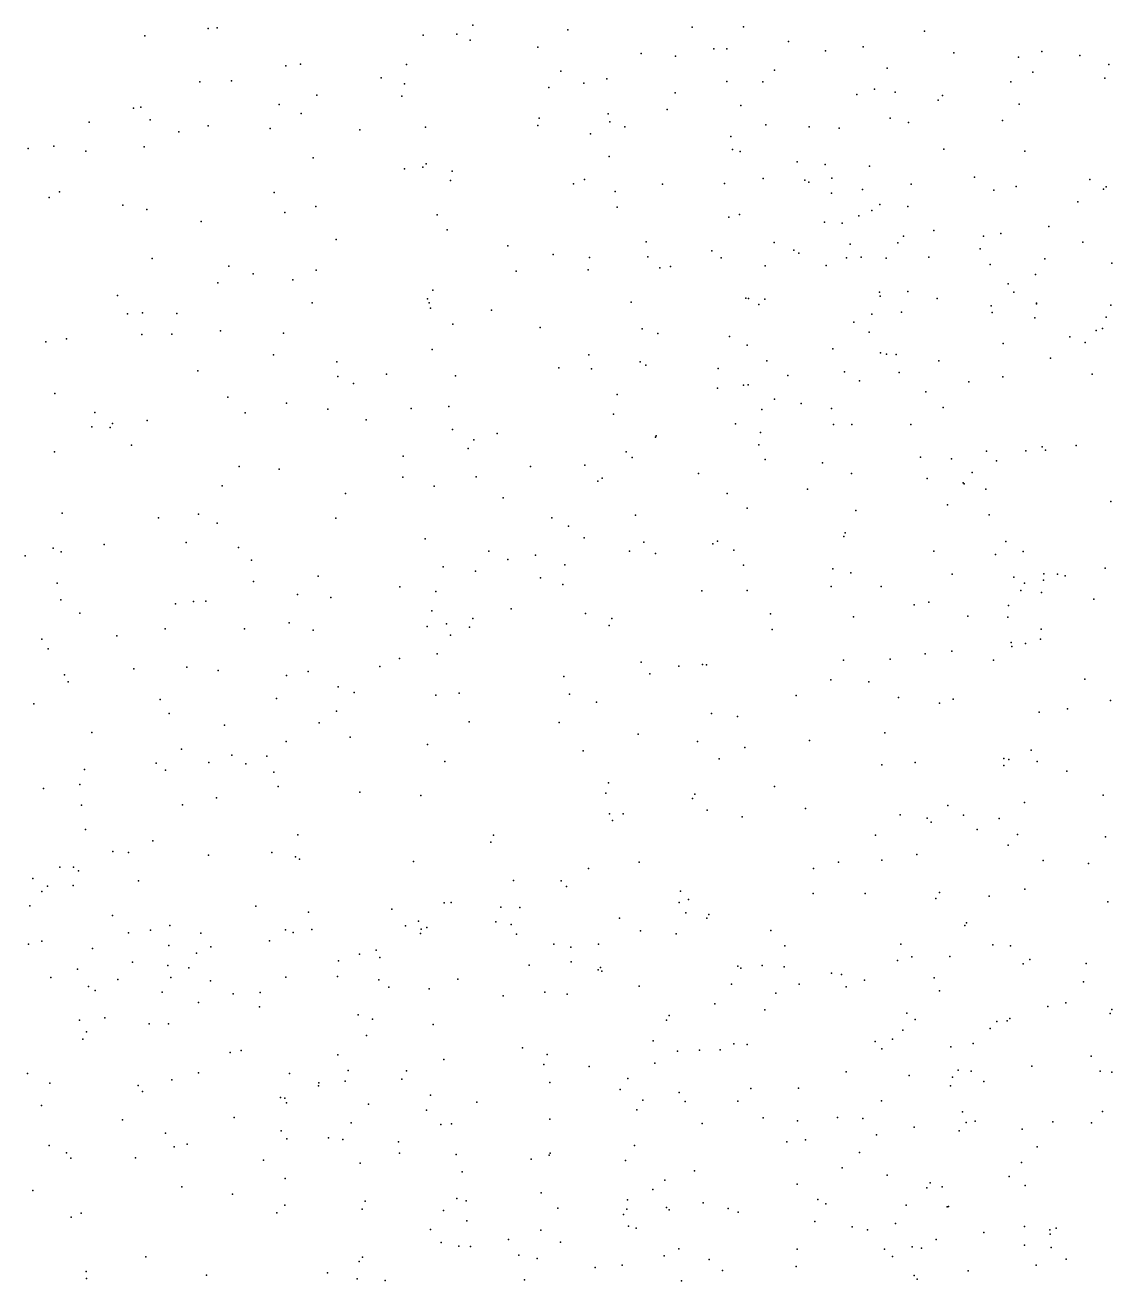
# Model space of a CAD drawing. Header units: metres. Extents: x -25 to 25, y -27.8 to 27.8.
# Drawn here: x -0.632 to 0.057, y -2.377 to -1.581 of the extents above; entities that cross this region are included whole.
import ezdxf

# ---------------------------------------------------------------- set-up
doc = ezdxf.new("R2010")
doc.units = ezdxf.units.M

msp = doc.modelspace()

# ---------------------------------------------------------------- linework, layer by layer
for p in [(-0.3477, -1.5814, 7.3704), (-0.2088, -1.5828, 27.2844), (-0.1762, -1.5824, 27.2016), (-0.5557, -1.5881, -11.8401), (-0.5155, -1.5835, 0.4049), (-0.5098, -1.5832, 7.3818), (-0.3792, -1.5878, -11.8483), (-0.358, -1.5872, 5.0843), (-0.3495, -1.591, 0.2661), (-0.2875, -1.5843, 0.1742), (-0.0615, -1.5853, -4.7331), (-0.3065, -1.5953, -11.8919), (-0.195, -1.5964, 11.4836), (-0.1868, -1.5965, -12.281), (-0.1476, -1.5917, 27.1037), (-0.1242, -1.5977, 24.6035), (-0.1003, -1.5951, 26.9937), (-0.0428, -1.5989, 10.2137), (0.0129, -1.5982, 26.7733), (-0.457, -1.6062, 11.7539), (-0.3898, -1.6063, -2.4084), (-0.241, -1.5993, -2.343), (-0.2193, -1.601, -21.3144), (-0.0019, -1.6017, -2.1191), (0.037, -1.6006, 25.7904), (0.0554, -1.6064, -0.7242), (-0.4664, -1.6072, -21.2677), (-0.406, -1.6147, -27.3418), (-0.292, -1.6106, -15.7412), (-0.1565, -1.61, -0.4882), (-0.0851, -1.6086, 7.3559), (0.0072, -1.6113, -4.7334), (-0.5208, -1.6173, -2.4511), (-0.5007, -1.6166, 5.0237), (-0.3912, -1.6185, 24.2201), (-0.2997, -1.6209, 9.9665), (-0.2775, -1.6181, 11.5672), (-0.2629, -1.6154, 24.3346), (-0.1868, -1.6171, -0.0958), (-0.164, -1.6173, 7.3885), (-0.0932, -1.622, 25.4247), (-0.0067, -1.6173, -0.6636), (0.0529, -1.615, -2.0678), (-0.4467, -1.6258, 0.4111), (-0.3928, -1.6264, 7.4387), (-0.2196, -1.6244, -12.0971), (-0.1044, -1.6253, 10.1626), (-0.0801, -1.6239, -0.5706), (-0.0528, -1.629, 25.5687), (-0.05, -1.626, 5.2397), (-0.5629, -1.6341, -4.8348), (-0.5583, -1.6334, 27.7003), (-0.4706, -1.6316, 9.8782), (-0.4567, -1.6374, -2.4751), (-0.262, -1.6376, -2.4173), (-0.2247, -1.6348, 0.1451), (-0.178, -1.6323, -4.7384), (-0.0014, -1.6314, 11.0637), (-0.5909, -1.6428, -11.8123), (-0.5524, -1.6413, 0.4755), (-0.5155, -1.6452, -11.7951), (-0.3778, -1.646, 27.5069), (-0.3066, -1.645, 0.2829), (-0.3058, -1.6403, 7.448), (-0.2609, -1.6427, 5.1286), (-0.2515, -1.6458, 0.2292), (-0.1621, -1.6446, -0.3912), (-0.1345, -1.6459, 25.1449), (-0.0833, -1.6403, -2.2891), (-0.0717, -1.643, -12.5185), (-0.0121, -1.6418, -2.2198), (-0.5342, -1.6491, 11.7846), (-0.4763, -1.6469, -4.8022), (-0.4194, -1.6477, 5.0491), (-0.2732, -1.6503, 27.3033), (-0.1842, -1.652, 11.3888), (-0.1155, -1.6467, -12.4588), (-0.6297, -1.6596, 0.5237), (-0.6133, -1.658, 7.4707), (-0.593, -1.6612, 24.0703), (-0.5562, -1.6586, 5.0091), (-0.1832, -1.6602, 27.0416), (-0.1783, -1.6614, 24.3739), (-0.0492, -1.66, 26.7785), (0.0021, -1.6612, 10.3841), (-0.4489, -1.6655, 11.6858), (-0.3773, -1.6693, -11.7976), (-0.2613, -1.6647, -4.7448), (-0.1422, -1.6681, -0.2687), (-0.1245, -1.6697, -2.381), (-0.3911, -1.6725, 9.961), (-0.3794, -1.6714, -4.7745), (-0.3608, -1.6739, -2.5011), (-0.1638, -1.6785, 0.0705), (-0.1202, -1.6783, 25.2252), (-0.0964, -1.6707, 7.4456), (-0.0299, -1.6778, -2.3194), (-0.3619, -1.6798, 5.0785), (-0.2839, -1.682, 10.0325), (-0.277, -1.6792, -2.4875), (-0.2275, -1.6821, -11.9977), (-0.1883, -1.6817, 7.484), (-0.1374, -1.6796, -0.0699), (-0.1349, -1.6809, 26.8945), (-0.1007, -1.6855, 24.9938), (-0.0699, -1.6821, 24.4783), (-0.0176, -1.686, 5.2731), (-0.0033, -1.6837, -12.599), (0.0433, -1.6791, 25.8715), (0.052, -1.6853, -2.2252), (0.0537, -1.6839, 26.5704), (-0.6163, -1.6906, 11.8241), (-0.6098, -1.6871, 9.9032), (-0.4737, -1.6875, 7.5268), (-0.2575, -1.6869, 11.4388), (-0.1204, -1.6879, -0.4279), (0.0357, -1.6934, 5.3227), (-0.5697, -1.6955, 7.524), (-0.5544, -1.6981, 27.6272), (-0.4669, -1.7001, -2.5713), (-0.4473, -1.6963, 27.5242), (-0.3705, -1.7015, 7.5318), (-0.2564, -1.6967, 7.5189), (-0.1788, -1.7013, -12.2617), (-0.1032, -1.7022, 24.4036), (-0.0949, -1.6988, 25.384), (-0.0897, -1.6951, 11.0864), (-0.072, -1.6964, 25.4687), (-0.5199, -1.7057, 11.7075), (-0.1856, -1.7031, 5.1796), (-0.1249, -1.7062, -12.402), (-0.1137, -1.7069, 26.8078), (0.0173, -1.7089, 10.6288), (-0.4345, -1.7172, 11.6138), (-0.364, -1.7111, 27.3747), (-0.0749, -1.7151, 10.3562), (-0.0555, -1.7115, 10.9764), (-0.024, -1.715, 24.6066), (-0.013, -1.7135, 10.8476), (-0.3256, -1.7212, 27.2839), (-0.2379, -1.7186, -11.8887), (-0.1963, -1.7244, -12.1131), (-0.1567, -1.7192, -4.734), (-0.1444, -1.724, -2.5208), (-0.1411, -1.7259, 24.2809), (-0.1086, -1.7201, -0.346), (-0.0783, -1.7193, -2.4684), (-0.0263, -1.7231, 24.7334), (0.0389, -1.719, -2.3711), (-0.551, -1.7292, -2.6117), (-0.5025, -1.7341, 9.9669), (-0.2969, -1.7268, -4.7546), (-0.2739, -1.7286, 5.1293), (-0.2369, -1.7281, -2.5819), (-0.1903, -1.7288, 11.2316), (-0.1624, -1.7338, 10.2431), (-0.1238, -1.7336, 0.0275), (-0.111, -1.7288, -0.1596), (-0.1017, -1.7285, 5.2316), (-0.0857, -1.729, -12.4597), (-0.0587, -1.7284, -4.7276), (-0.0199, -1.733, 24.407), (0.0147, -1.7295, 24.5108), (0.0572, -1.7322, 26.4448), (-0.487, -1.7389, -4.8109), (-0.447, -1.7367, 0.4979), (-0.3203, -1.7373, -11.7721), (-0.2746, -1.7365, 27.0652), (-0.2293, -1.7352, 26.9696), (-0.2225, -1.7344, 10.1647), (0.0088, -1.7394, -21.1328), (-0.5094, -1.7446, 24.0769), (-0.4618, -1.7428, 5.0292), (-0.3731, -1.7492, -2.6407), (-0.0084, -1.7453, -12.5536), (-0.5731, -1.7526, 7.5688), (-0.4496, -1.7573, 27.4239), (-0.3765, -1.7547, 24.1354), (-0.3755, -1.7573, 5.0761), (-0.2474, -1.7569, 24.1994), (-0.1748, -1.7544, -22.0627), (-0.173, -1.7546, -2.617), (-0.1628, -1.755, 0.1597), (-0.0901, -1.7506, 25.1315), (-0.0895, -1.753, 7.534), (-0.0721, -1.7502, -0.4482), (-0.0534, -1.7546, 10.4911), (-0.0049, -1.7506, 24.3068), (0.0094, -1.7576, 25.7859), (0.0094, -1.7579, 7.5024), (-0.5667, -1.7644, -4.8471), (-0.5572, -1.7637, 5.0098), (-0.5354, -1.7641, -11.7353), (-0.3747, -1.7608, -4.7775), (-0.336, -1.7619, 11.4311), (-0.1664, -1.7584, -15.6024), (-0.0948, -1.7646, -0.2606), (-0.076, -1.7632, 25.2505), (-0.0193, -1.7592, -2.5645), (-0.0187, -1.7635, 24.9021), (0.0567, -1.7589, 24.3688), (-0.3605, -1.7708, 7.5856), (-0.3051, -1.7729, 0.3848), (-0.2405, -1.7739, -2.684), (-0.1063, -1.7695, 10.9082), (0.0085, -1.7668, 5.3391), (0.0514, -1.7736, -0.5746), (0.0537, -1.7665, 24.7149), (-0.6053, -1.7801, 27.5671), (-0.5575, -1.7774, 11.6653), (-0.5385, -1.7771, -2.6767), (-0.5078, -1.775, 7.5918), (-0.4679, -1.7766, -2.7), (-0.2306, -1.7767, 0.3033), (-0.1852, -1.7786, -12.0674), (-0.0965, -1.7759, -0.0682), (0.0306, -1.7788, 24.7974), (0.0474, -1.7748, 26.3246), (-0.6184, -1.782, -2.6793), (-0.3736, -1.7868, -2.7063), (-0.174, -1.7841, 11.0367), (-0.1197, -1.7865, -4.7364), (-0.0893, -1.789, -12.3925), (-0.0856, -1.7898, 10.7054), (-0.0116, -1.783, 25.6366), (0.0403, -1.7824, -12.5889), (-0.4742, -1.7903, 0.5441), (-0.434, -1.7947, -21.6533), (-0.2743, -1.7902, 11.2595), (-0.2417, -1.7948, 11.1658), (-0.2382, -1.7969, 26.8166), (-0.1614, -1.7941, 0.2178), (-0.0794, -1.7901, -0.3611), (-0.0523, -1.794, -12.4553), (0.0184, -1.7924, 25.8988), (-0.5222, -1.8005, 27.4428), (-0.4334, -1.804, 5.0491), (-0.4026, -1.8025, -11.7081), (-0.3588, -1.8036, 27.0734), (-0.2933, -1.7986, 26.9347), (-0.2725, -1.7991, -4.7548), (-0.1922, -1.7989, -4.7434), (-0.1482, -1.8033, 26.6858), (-0.1122, -1.801, 10.5427), (-0.0776, -1.8015, 26.5669), (-0.0119, -1.8043, -0.4898), (0.0448, -1.8025, 24.194), (-0.4235, -1.8085, -2.751), (-0.1928, -1.8113, -11.9851), (-0.1762, -1.8094, 10.939), (-0.1732, -1.8092, 5.2101), (-0.1026, -1.8067, -2.7126), (-0.0333, -1.8073, 25.4742), (-0.6128, -1.8147, 7.6128), (-0.503, -1.8171, 5.0263), (-0.466, -1.8208, 10.0591), (-0.2562, -1.8153, 24.1113), (-0.1566, -1.8183, -12.1353), (-0.1397, -1.8212, -12.2353), (-0.0606, -1.8138, 25.3448), (-0.5873, -1.8267, -11.7169), (-0.4921, -1.827, -2.7783), (-0.4397, -1.8247, 27.2204), (-0.3868, -1.8242, 10.1365), (-0.3629, -1.823, -2.7868), (-0.2587, -1.8279, -11.7293), (-0.1646, -1.8249, -2.7753), (-0.1205, -1.8243, -27.4547), (-0.0497, -1.8237, -0.4238), (-0.5893, -1.8359, 24.0253), (-0.5777, -1.8362, -4.8688), (-0.5762, -1.8337, 5.0036), (-0.5542, -1.8319, 0.6018), (-0.4153, -1.8315, 27.1302), (-0.3606, -1.8375, 11.3277), (-0.1812, -1.8339, 24.0701), (-0.1192, -1.8345, 0.1229), (-0.1075, -1.8343, -12.3097), (-0.0701, -1.8345, -0.2241), (-0.3472, -1.8442, 0.4681), (-0.3324, -1.8402, 5.118), (-0.2319, -1.8425, 5.1854), (-0.2316, -1.8416, -2.832), (-0.1655, -1.8394, 10.4901), (-0.613, -1.8518, 27.4575), (-0.5641, -1.8475, -2.7888), (-0.3508, -1.8496, 26.882), (-0.2507, -1.8518, 10.9776), (-0.1666, -1.8473, 10.7059), (-0.0222, -1.8513, 25.2003), (0.0027, -1.851, 25.721), (0.0131, -1.8486, 26.0259), (0.0152, -1.8507, 24.9985), (0.0346, -1.8477, -2.7463), (-0.496, -1.8611, -4.8325), (-0.3919, -1.8545, 24.0535), (-0.3113, -1.861, -2.8627), (-0.2767, -1.8601, 10.315), (-0.2468, -1.8553, 26.7205), (-0.1625, -1.8565, -12.0649), (-0.1262, -1.8587, -2.8414), (-0.064, -1.855, 24.0577), (-0.0443, -1.8562, 26.3649), (-0.0158, -1.8575, -4.7374), (-0.4705, -1.8628, -11.664), (-0.3921, -1.8678, 7.6611), (-0.3457, -1.8676, -4.783), (-0.2659, -1.8683, 0.4002), (-0.2047, -1.8655, -11.8205), (-0.1078, -1.8654, 26.4914), (-0.0599, -1.8686, -0.1565), (-0.0313, -1.8649, -12.421), (-0.5067, -1.8733, -2.8497), (-0.3723, -1.8734, 10.2218), (-0.2685, -1.8704, 24.0342), (-0.1356, -1.8754, -4.7452), (-0.037, -1.8714, -2.8495), (-0.0364, -1.872, -0.3731), (-0.0226, -1.8754, 7.6124), (-0.4286, -1.8782, 11.366), (-0.3285, -1.8809, 11.1277), (-0.1866, -1.8782, -11.9032), (-0.0469, -1.8853, -0.2689), (0.0567, -1.8831, 24.0441), (-0.608, -1.8906, -2.8363), (-0.5216, -1.8913, 10.141), (-0.2446, -1.8918, 10.8006), (-0.1739, -1.8874, -2.9187), (-0.1051, -1.8888, 7.6408), (-0.0206, -1.8917, 25.4061), (-0.5471, -1.8936, 7.6776), (-0.5099, -1.897, 27.0445), (-0.4347, -1.8937, 0.5732), (-0.2977, -1.8936, 7.6751), (-0.2872, -1.8989, -11.6713), (-0.5295, -1.9091, 24.0097), (-0.378, -1.9068, 26.7782), (-0.2773, -1.9063, 26.6575), (-0.2394, -1.909, -4.7575), (-0.1927, -1.9083, 26.5436), (-0.1126, -1.9054, 0.2139), (-0.1117, -1.9031, -12.2146), (-0.0099, -1.9086, 25.5708), (-0.6138, -1.9128, 27.2323), (-0.6087, -1.915, 10.144), (-0.5814, -1.9104, -4.8931), (-0.4964, -1.9123, -2.9273), (-0.3376, -1.9147, 0.4968), (-0.3081, -1.9171, 10.8807), (-0.2484, -1.9146, 10.6854), (-0.232, -1.9161, -3.0168), (-0.1957, -1.91, 7.6736), (-0.1823, -1.9141, 0.3159), (-0.0556, -1.9147, -0.0038), (-0.0165, -1.9167, 26.0982), (0.0011, -1.9149, 25.9065), (-0.6316, -1.9177, 23.9851), (-0.488, -1.9203, 0.6239), (-0.3665, -1.9245, 10.3272), (-0.3256, -1.9199, 5.1453), (-0.2895, -1.9232, 10.46), (-0.1762, -1.9235, 5.2624), (-0.4459, -1.9304, -2.9996), (-0.3462, -1.9273, -3.0208), (-0.3049, -1.9315, 23.9798), (-0.1197, -1.9258, 5.3133), (-0.1082, -1.9284, -3.0464), (-0.044, -1.9292, 23.9687), (-0.0049, -1.9312, 25.9975), (0.014, -1.933, -12.444), (0.0142, -1.9291, 25.1814), (0.0228, -1.9292, 7.621), (0.0276, -1.9302, 5.4714), (0.053, -1.9254, 25.0676), (-0.6112, -1.935, 27.1133), (-0.4869, -1.9338, 10.2142), (-0.394, -1.9373, 11.1319), (-0.3712, -1.9401, -4.8087), (-0.2907, -1.9357, -3.0717), (-0.2026, -1.9398, -3.1132), (-0.1738, -1.9396, -4.7615), (-0.1206, -1.9371, 26.3846), (-0.089, -1.9371, 0.1365), (-0.0004, -1.9395, 25.2845), (0.002, -1.9349, 25.7627), (0.0127, -1.9408, -3.0484), (-0.609, -1.9455, -2.9403), (-0.5363, -1.9481, -11.6389), (-0.5248, -1.9465, 11.3929), (-0.5171, -1.9464, -2.9943), (-0.459, -1.942, 5.0492), (-0.4379, -1.944, -21.0959), (-0.0681, -1.9486, 0.0598), (-0.0587, -1.947, 26.2244), (0.0459, -1.9451, 23.9601), (-0.597, -1.9539, 27.0319), (-0.3737, -1.9524, 0.5522), (-0.3235, -1.9512, 10.5698), (-0.2764, -1.9541, 26.582), (-0.1592, -1.9543, 23.9325), (-0.1066, -1.9563, -12.1029), (-0.034, -1.9559, -3.1366), (-0.0087, -1.9564, -0.3503), (-0.0083, -1.949, -4.7567), (-0.5428, -1.9638, 26.9121), (-0.4926, -1.9639, -4.8732), (-0.4642, -1.9601, 23.9738), (-0.4489, -1.9647, 11.1908), (-0.3767, -1.9624, 5.1194), (-0.3645, -1.9607, 10.4493), (-0.3499, -1.9627, -3.1458), (-0.3478, -1.9573, 26.6649), (-0.2614, -1.9618, 5.2044), (-0.2596, -1.9572, -3.1867), (-0.1581, -1.9643, -11.8448), (0.0125, -1.9641, -0.4168), (-0.621, -1.9703, 0.7748), (-0.5734, -1.9682, 5.0043), (-0.362, -1.9679, -11.6045), (-0.0066, -1.9725, 25.4892), (0.012, -1.9704, -21.0078), (-0.6169, -1.9766, -4.9466), (-0.3703, -1.9796, 10.7282), (-0.061, -1.9796, -12.2144), (-0.0442, -1.978, -3.2213), (-0.0061, -1.975, 25.3764), (0.0026, -1.9731, 25.6654), (-0.529, -1.9881, 10.2919), (-0.4067, -1.9878, 7.7097), (-0.3943, -1.9826, -3.2), (-0.241, -1.985, -4.7852), (-0.2172, -1.9875, -3.2592), (-0.2023, -1.9864, 26.4429), (-0.1997, -1.9867, -11.7011), (-0.1128, -1.9837, -12.004), (-0.0833, -1.9831, 7.6701), (-0.0177, -1.9837, -12.3078), (-0.6066, -1.993, 11.4305), (-0.5626, -1.9892, -15.7625), (-0.5093, -1.9902, 5.0331), (-0.4659, -1.9933, -11.5829), (-0.4522, -1.9909, 10.384), (-0.2902, -1.994, 7.7044), (-0.2356, -1.9923, -11.6154), (-0.1208, -1.9961, 0.2467), (0.0401, -1.9958, 25.2284), (-0.6042, -1.9975, 7.7041), (-0.4332, -2.0005, 10.9698), (-0.423, -2.0041, 10.8226), (-0.3565, -2.0046, -3.2606), (-0.0968, -1.9974, 23.8862), (-0.626, -2.0114, 0.8403), (-0.5459, -2.0087, 26.825), (-0.4723, -2.0079, 11.1191), (-0.3712, -2.0058, -4.8343), (-0.2865, -2.0053, -3.282), (-0.2694, -2.0102, 23.9188), (-0.1428, -2.0061, -3.2828), (-0.0779, -2.0074, 0.1156), (-0.0519, -2.011, 0.017), (-0.0433, -2.0083, -0.0812), (0.0564, -2.0092, -4.7891), (-0.5403, -2.0174, 10.3943), (-0.4342, -2.0161, 10.6204), (-0.1965, -2.0174, 5.3022), (-0.1801, -2.0194, -21.996), (0.0113, -2.0166, 23.8641), (0.0291, -2.0146, -12.3691), (-0.5052, -2.0248, -3.2217), (-0.4453, -2.0233, 0.6598), (-0.3502, -2.0227, 26.5831), (-0.293, -2.0232, -4.8146), (-0.5892, -2.0295, 11.3446), (-0.4661, -2.0353, 23.9213), (-0.4255, -2.0324, 5.0987), (-0.243, -2.0306, -3.3378), (-0.2053, -2.0353, -15.5515), (-0.1344, -2.0345, -11.7927), (-0.0866, -2.0298, 5.4278), (-0.5325, -2.04, 7.7186), (-0.5005, -2.0439, 0.7486), (-0.3765, -2.0371, 0.6058), (-0.2778, -2.0411, 26.4828), (-0.1754, -2.039, -4.7959), (0.0061, -2.0406, 25.4356), (-0.5485, -2.049, -4.9485), (-0.5151, -2.0485, 10.5983), (-0.4916, -2.0494, 10.8971), (-0.4784, -2.0445, 10.6939), (-0.3655, -2.0479, -3.3315), (-0.1916, -2.0461, 26.3643), (-0.0886, -2.0499, 0.1784), (-0.0674, -2.0485, -12.022), (-0.0111, -2.0459, -3.3148), (-0.0111, -2.0505, -0.2594), (-0.0081, -2.0466, 25.7979), (0.0099, -2.0478, 25.6183), (-0.594, -2.0529, -3.1537), (-0.5427, -2.0534, 5.0179), (-0.474, -2.0547, -3.2951), (0.0287, -2.054, -0.3898), (-0.6199, -2.065, 26.8349), (-0.597, -2.0625, -11.5897), (-0.4711, -2.0638, -26.7746), (-0.4195, -2.0673, -11.543), (-0.2634, -2.068, -11.5457), (-0.2618, -2.0615, 5.2594), (-0.1566, -2.0637, 7.7025), (-0.5959, -2.0756, 10.5481), (-0.5318, -2.0753, 10.7971), (-0.5103, -2.071, -11.5575), (-0.3807, -2.0694, 5.1453), (-0.2085, -2.0713, 23.8332), (-0.2071, -2.0686, -11.5903), (-0.0466, -2.0757, 26.0188), (0.0018, -2.0739, -12.2338), (0.0518, -2.0693, 25.339), (-0.2611, -2.081, -3.4217), (-0.2524, -2.081, 7.7216), (-0.1992, -2.0787, 0.3916), (-0.177, -2.083, -3.4149), (-0.1369, -2.0776, 5.4039), (-0.0769, -2.0816, -22.3136), (-0.0598, -2.0837, -11.9604), (-0.0367, -2.0819, -0.0756), (-0.0142, -2.084, -3.3753), (-0.5933, -2.091, 4.9432), (-0.2592, -2.0852, 0.478), (-0.0572, -2.0863, 5.5263), (-0.0282, -2.0909, -12.0671), (-0.5506, -2.0981, 23.9185), (-0.4588, -2.0944, 7.739), (-0.3363, -2.0989, 7.7306), (-0.3346, -2.0946, -4.8648), (-0.0926, -2.0945, -11.8299), (-0.0025, -2.0941, 25.7062), (0.0533, -2.0955, 23.7823), (-0.576, -2.1048, 10.7022), (-0.5661, -2.1056, 10.898), (-0.5154, -2.1073, -3.3409), (-0.4753, -2.1055, -4.9402), (-0.0663, -2.1068, -4.8057), (-0.0085, -2.1009, 5.6181), (-0.6096, -2.1149, 11.1547), (-0.601, -2.1149, 7.7302), (-0.4601, -2.1082, 26.6239), (-0.4577, -2.1097, -3.3933), (-0.3854, -2.1113, -3.4215), (-0.2745, -2.1156, 26.4184), (-0.2423, -2.1116, 5.3089), (-0.1318, -2.1156, -11.7014), (-0.116, -2.1117, 5.4678), (-0.0886, -2.1103, -3.4362), (0.0137, -2.1106, 25.5323), (0.0424, -2.1125, 5.7288), (-0.6268, -2.1221, 4.8775), (-0.5978, -2.1171, 11.0643), (-0.5597, -2.1234, -4.9903), (-0.322, -2.1232, 0.5841), (-0.2917, -2.1235, -11.5131), (-0.621, -2.1302, -5.0268), (-0.6175, -2.1268, 26.7663), (-0.6012, -2.1264, 1.0478), (-0.2884, -2.1271, -3.4695), (-0.2162, -2.13, 26.3071), (-0.1321, -2.1314, 7.7109), (-0.0991, -2.1316, 23.7518), (-0.052, -2.1308, 0.0545), (0.0022, -2.1288, -0.2448), (-0.6286, -2.1394, -3.3021), (-0.4854, -2.1395, -11.5164), (-0.3659, -2.1375, 0.67), (-0.3616, -2.1373, 23.8412), (-0.2171, -2.1372, -4.8438), (-0.2111, -2.1352, -21.0773), (-0.0544, -2.1347, 7.6977), (-0.0206, -2.1331, -0.1493), (0.0548, -2.1367, 5.7937), (-0.5763, -2.1454, -3.3601), (-0.4519, -2.1433, 0.8126), (-0.3991, -2.1415, 7.7426), (-0.3301, -2.1401, 14.8403), (-0.3179, -2.1404, 14.7538), (-0.2548, -2.1472, 14.905), (-0.2127, -2.1437, -11.5336), (-0.1994, -2.1471, 23.7554), (-0.1982, -2.1448, 5.3847), (-0.5521, -2.1548, -11.5319), (-0.5399, -2.1517, 3.8675), (-0.4665, -2.1546, 5.0291), (-0.4498, -2.1543, 4.0794), (-0.3904, -2.152, 3.946), (-0.3822, -2.149, 26.5083), (-0.3805, -2.1541, 5.1677), (-0.3769, -2.1531, 3.8273), (-0.3332, -2.1494, 5.2316), (-0.3235, -2.1511, -21.7795), (-0.2416, -2.1552, 3.8318), (-0.1589, -2.155, 14.7788), (-0.0359, -2.1517, -0.0506), (-0.0348, -2.15, 25.8567), (-0.6295, -2.1637, 3.8434), (-0.621, -2.1617, 3.9967), (-0.5661, -2.1565, 3.933), (-0.5203, -2.1566, 4.0415), (-0.4767, -2.1615, 14.7059), (-0.4617, -2.1563, 3.7944), (-0.381, -2.1568, 4.0509), (-0.3202, -2.1573, -4.9006), (-0.2964, -2.1637, 23.7874), (-0.2682, -2.1637, 4.0676), (-0.2189, -2.1571, 14.6661), (-0.0765, -2.1635, 0.1486), (-0.5888, -2.1664, 4.1142), (-0.5405, -2.1645, -3.4317), (-0.523, -2.1692, 3.7557), (-0.5138, -2.1653, 4.1331), (-0.4196, -2.1699, 4.1408), (-0.409, -2.1674, 14.6201), (-0.2856, -2.1654, 3.7471), (-0.1501, -2.1646, 3.8574), (-0.0696, -2.1716, 5.6319), (-0.0454, -2.1715, -11.8157), (-0.0182, -2.164, -11.9486), (-0.0069, -2.1647, 5.734), (-0.5984, -2.1795, 3.7423), (-0.5635, -2.1749, 4.8952), (-0.5412, -2.1772, 26.642), (-0.5279, -2.1786, 23.8838), (-0.433, -2.1741, 3.6802), (-0.4067, -2.172, 14.9802), (-0.312, -2.1769, 3.6561), (-0.2854, -2.1747, 14.5694), (-0.2668, -2.1784, -3.5361), (-0.1799, -2.1775, 3.7228), (-0.178, -2.1788, 4.0836), (-0.1643, -2.1772, 14.9149), (-0.1505, -2.1779, -11.5765), (-0.0786, -2.174, 3.861), (0.0011, -2.1761, 23.6829), (0.0053, -2.1734, -12.0203), (0.0409, -2.1758, 5.9463), (-0.6153, -2.1848, 7.7299), (-0.5728, -2.186, -5.0598), (-0.5393, -2.1847, 4.2596), (-0.5141, -2.1868, 3.6485), (-0.4663, -2.1844, 7.7469), (-0.4336, -2.1841, 23.8484), (-0.4074, -2.1861, -11.4725), (-0.3572, -2.1857, 4.1807), (-0.2684, -2.1798, 7.7301), (-0.266, -2.1807, 4.1435), (-0.1204, -2.182, 3.9843), (-0.1141, -2.1828, 3.7462), (-0.0996, -2.1865, 0.2279), (-0.0554, -2.1849, 14.8359), (0.0393, -2.1875, -12.1259), (-0.5915, -2.1905, 1.1364), (-0.5871, -2.1929, 4.7735), (-0.5447, -2.1939, 4.3302), (-0.4998, -2.1951, 4.9514), (-0.4827, -2.1942, 0.9583), (-0.401, -2.1909, 4.2472), (-0.3755, -2.1919, -3.5239), (-0.3022, -2.1939, 5.2953), (-0.2881, -2.1952, 0.5855), (-0.2424, -2.1902, 3.6275), (-0.1839, -2.189, 15.0113), (-0.1557, -2.1947, 26.1338), (-0.141, -2.1889, 23.6932), (-0.1112, -2.1906, 3.6764), (-0.0519, -2.1932, 3.9986), (-0.5217, -2.2005, 1.044), (-0.483, -2.2034, 26.56), (-0.3285, -2.1963, 0.657), (-0.1944, -2.2015, -3.5612), (0.0166, -2.203, 7.664), (0.0282, -2.2007, -3.5115), (-0.581, -2.2102, 4.6365), (-0.4204, -2.2083, -5.0033), (-0.4114, -2.2111, 5.0351), (-0.2233, -2.2088, -4.9017), (-0.1627, -2.2053, 5.5213), (-0.0727, -2.2074, 4.1026), (-0.0674, -2.2114, -3.5514), (-0.0074, -2.2106, 25.6544), (0.0563, -2.2076, 3.8492), (0.0573, -2.205, -0.4358), (-0.5972, -2.2118, 14.7092), (-0.5926, -2.2192, 3.6112), (-0.553, -2.214, 4.704), (-0.5408, -2.214, 4.5055), (-0.373, -2.2144, 4.3199), (-0.225, -2.2118, 14.5188), (-0.0752, -2.2181, 14.9829), (-0.0198, -2.2171, 14.661), (-0.0157, -2.2126, -0.2154), (-0.009, -2.2122, -11.8801), (-0.5951, -2.2238, 14.9365), (-0.4151, -2.2215, 26.4755), (-0.2335, -2.2249, 4.2873), (-0.1823, -2.2267, 7.7143), (-0.1739, -2.2272, 4.2155), (-0.0927, -2.2253, -4.8968), (-0.0818, -2.2238, 25.9446), (-0.0306, -2.2266, -11.7587), (-0.5017, -2.2323, 3.5689), (-0.4946, -2.231, 4.5755), (-0.4334, -2.2337, 15.0977), (-0.3164, -2.2293, 15.1024), (-0.3007, -2.2334, 3.5462), (-0.218, -2.2313, 3.5494), (-0.2041, -2.2308, -11.4724), (-0.191, -2.2305, 0.415), (-0.0886, -2.2298, -11.6178), (-0.0448, -2.2286, -0.0048), (0.0442, -2.2346, -27.3937), (-0.3661, -2.2366, 0.8139), (-0.3027, -2.2398, 26.3108), (-0.274, -2.241, 4.3437), (-0.2325, -2.239, 5.4619), (0.0066, -2.2409, 4.1249), (-0.63, -2.2456, 14.6328), (-0.5385, -2.2495, 1.1429), (-0.5217, -2.245, 7.7369), (-0.4641, -2.2456, 4.9108), (-0.4287, -2.2504, 4.9748), (-0.4269, -2.2436, 4.4946), (-0.3929, -2.2491, 23.7699), (-0.3899, -2.2438, 14.4709), (-0.2495, -2.2486, 23.6807), (-0.1111, -2.2445, 3.5469), (-0.0712, -2.2467, 0.1064), (-0.0437, -2.2478, 5.8948), (-0.0401, -2.2434, 25.8221), (-0.0319, -2.2441, -0.1471), (-0.0238, -2.2506, 6.0416), (0.0499, -2.2441, -12.0363), (0.0573, -2.2446, 3.6151), (-0.6159, -2.2517, 26.6478), (-0.5599, -2.2531, -5.1203), (-0.5571, -2.2569, 15.0645), (-0.4456, -2.2534, 4.6553), (-0.4454, -2.2514, -5.0621), (-0.2989, -2.2513, 5.3366), (-0.2543, -2.2556, 3.4944), (-0.217, -2.2575, 0.5018), (-0.1716, -2.2551, -3.6199), (-0.1414, -2.2549, 23.6263), (-0.0451, -2.2534, 14.5302), (-0.6213, -2.2657, -11.5099), (-0.4698, -2.2607, -3.5737), (-0.467, -2.2611, -11.4272), (-0.466, -2.2641, 23.8185), (-0.4139, -2.2649, 3.4965), (-0.3747, -2.2593, 7.7356), (-0.3452, -2.2636, 4.4142), (-0.2401, -2.2625, -11.4083), (-0.2131, -2.2632, 14.4415), (-0.1799, -2.263, 5.5879), (-0.0887, -2.2628, 0.181), (-0.5698, -2.2749, 26.5806), (-0.499, -2.2735, 3.494), (-0.3772, -2.2687, -3.6107), (-0.299, -2.2745, -4.9957), (-0.2438, -2.2685, 26.2052), (-0.1637, -2.2737, 0.362), (-0.1166, -2.2735, 5.7455), (-0.1006, -2.2741, -3.6305), (-0.0374, -2.2699, -4.9246), (0.0514, -2.2695, -3.5826), (-0.4692, -2.2819, 14.4191), (-0.4249, -2.2767, 4.7899), (-0.3681, -2.2778, 0.8817), (-0.3613, -2.2775, -5.0367), (-0.2024, -2.2772, -4.9588), (-0.1419, -2.2756, 4.3283), (-0.0681, -2.2796, 4.2675), (-0.0395, -2.2818, 23.5285), (-0.0351, -2.2765, 6.1737), (-0.0293, -2.2757, -3.6201), (0.0005, -2.2807, 4.2213), (0.0199, -2.2761, -11.8727), (0.0443, -2.2767, 14.964), (-0.5427, -2.2833, 23.8544), (-0.5289, -2.2902, 15.1379), (-0.4656, -2.2869, 7.7437), (-0.4392, -2.2863, 1.0514), (-0.4301, -2.2874, 15.1807), (-0.395, -2.2889, 4.6961), (-0.1488, -2.2889, 26.0047), (-0.137, -2.2875, 3.4496), (-0.092, -2.2844, 15.1142), (-0.6164, -2.2912, 3.5006), (-0.6053, -2.2958, -3.5544), (-0.5372, -2.292, -3.579), (-0.3942, -2.2959, 0.9729), (-0.3584, -2.2968, 5.2271), (-0.2995, -2.2972, -3.6621), (-0.2987, -2.296, -11.3831), (-0.2453, -2.2911, 5.5259), (-0.1027, -2.2955, 5.8998), (0.0099, -2.2919, 15.0493), (-0.6026, -2.2991, 7.7287), (-0.5616, -2.299, -11.4575), (-0.4804, -2.3004, 1.1315), (-0.4192, -2.3023, -11.3938), (-0.3108, -2.2998, 4.5315), (-0.2511, -2.3007, 4.4607), (-0.1136, -2.3053, 14.409), (0.0001, -2.3019, 3.4588), (-0.4667, -2.312, 3.4225), (-0.3545, -2.3078, 26.3223), (-0.2261, -2.3131, 23.6064), (-0.2073, -2.3071, 3.4124), (-0.0851, -2.3099, 6.0708), (-0.058, -2.3147, 0.034), (-0.0079, -2.3107, 23.4514), (-0.6266, -2.3197, -15.7021), (-0.5323, -2.3173, 1.2402), (-0.5001, -2.322, -3.6307), (-0.3045, -2.3212, -5.0485), (-0.2336, -2.319, -21.1799), (-0.1423, -2.3156, 5.8293), (-0.0601, -2.3179, 6.2403), (-0.0502, -2.3174, -22.3155), (0.0024, -2.3164, 14.4595), (-0.4669, -2.3289, -5.1537), (-0.4161, -2.3265, -21.6717), (-0.3579, -2.3248, 4.7524), (-0.3521, -2.3262, 3.3945), (-0.2498, -2.3255, -15.5313), (-0.2251, -2.3305, 5.6531), (-0.2018, -2.3275, -3.6969), (-0.129, -2.3254, 0.2925), (-0.1241, -2.328, 5.9977), (-0.0732, -2.3289, 4.376), (-0.0472, -2.3299, -11.5708), (-0.0463, -2.3297, -0.051), (-0.6025, -2.3366, 14.4164), (-0.5961, -2.334, -5.2699), (-0.4721, -2.3338, -26.0538), (-0.418, -2.3315, 26.3738), (-0.3664, -2.3324, 4.84), (-0.294, -2.3309, 4.6152), (-0.2523, -2.3349, 0.6455), (-0.2502, -2.3314, 5.5831), (-0.2234, -2.3319, 0.5598), (-0.186, -2.331, -11.4115), (-0.1796, -2.3333, 0.4403), (-0.3746, -2.3444, 5.0363), (-0.3516, -2.3389, -5.0976), (-0.3046, -2.3447, 0.8673), (-0.2492, -2.3422, -11.3434), (-0.2442, -2.3434, 15.2572), (-0.1309, -2.3393, 7.6996), (-0.1074, -2.3427, 3.3756), (-0.0977, -2.3445, -3.698), (-0.0799, -2.3406, 25.8377), (-0.0238, -2.3463, 6.3446), (0.002, -2.3425, -0.3236), (0.0179, -2.3446, -11.7363), (0.022, -2.3435, 6.4026), (-0.3678, -2.3526, 5.1322), (-0.3251, -2.3507, 26.2413), (-0.2922, -2.3523, 4.691), (-0.0541, -2.3506, 7.6781), (0.0019, -2.3542, 4.366), (0.0181, -2.3473, 23.3672), (-0.5551, -2.3617, -3.6517), (-0.4178, -2.3618, 3.3548), (-0.3566, -2.355, 14.3189), (-0.3493, -2.3551, -3.7001), (-0.3187, -2.3606, 5.3234), (-0.2266, -2.361, -5.0568), (-0.2173, -2.3566, 7.7095), (-0.1421, -2.3569, -5.0353), (-0.0869, -2.3569, 15.2105), (-0.0817, -2.3614, 0.1124), (-0.0693, -2.3553, -5.0194), (-0.0634, -2.3562, 14.3539), (0.0188, -2.3558, 7.6447), (-0.4199, -2.3647, -11.3546), (-0.307, -2.3628, 5.4139), (-0.2702, -2.3684, 23.5566), (-0.2531, -2.3669, 0.7078), (-0.198, -2.3633, 5.8229), (-0.1896, -2.3704, 5.9012), (-0.1428, -2.3678, 6.1094), (-0.0338, -2.3705, -0.2379), (0.0093, -2.367, -5.034), (0.0283, -2.3631, -0.4315), (-0.5929, -2.371, -11.4341), (-0.5927, -2.3754, -5.3406), (-0.5166, -2.3733, 3.3607), (-0.4399, -2.3719, -3.693), (-0.4211, -2.3756, 15.2842), (-0.4034, -2.3767, -5.187), (-0.3151, -2.3763, -25.4913), (-0.2156, -2.3769, 26.0293), (-0.068, -2.3734, 23.3514), (-0.0662, -2.3759, -11.5079)]:
    msp.add_point(p)

doc.saveas('drawing.dxf')
